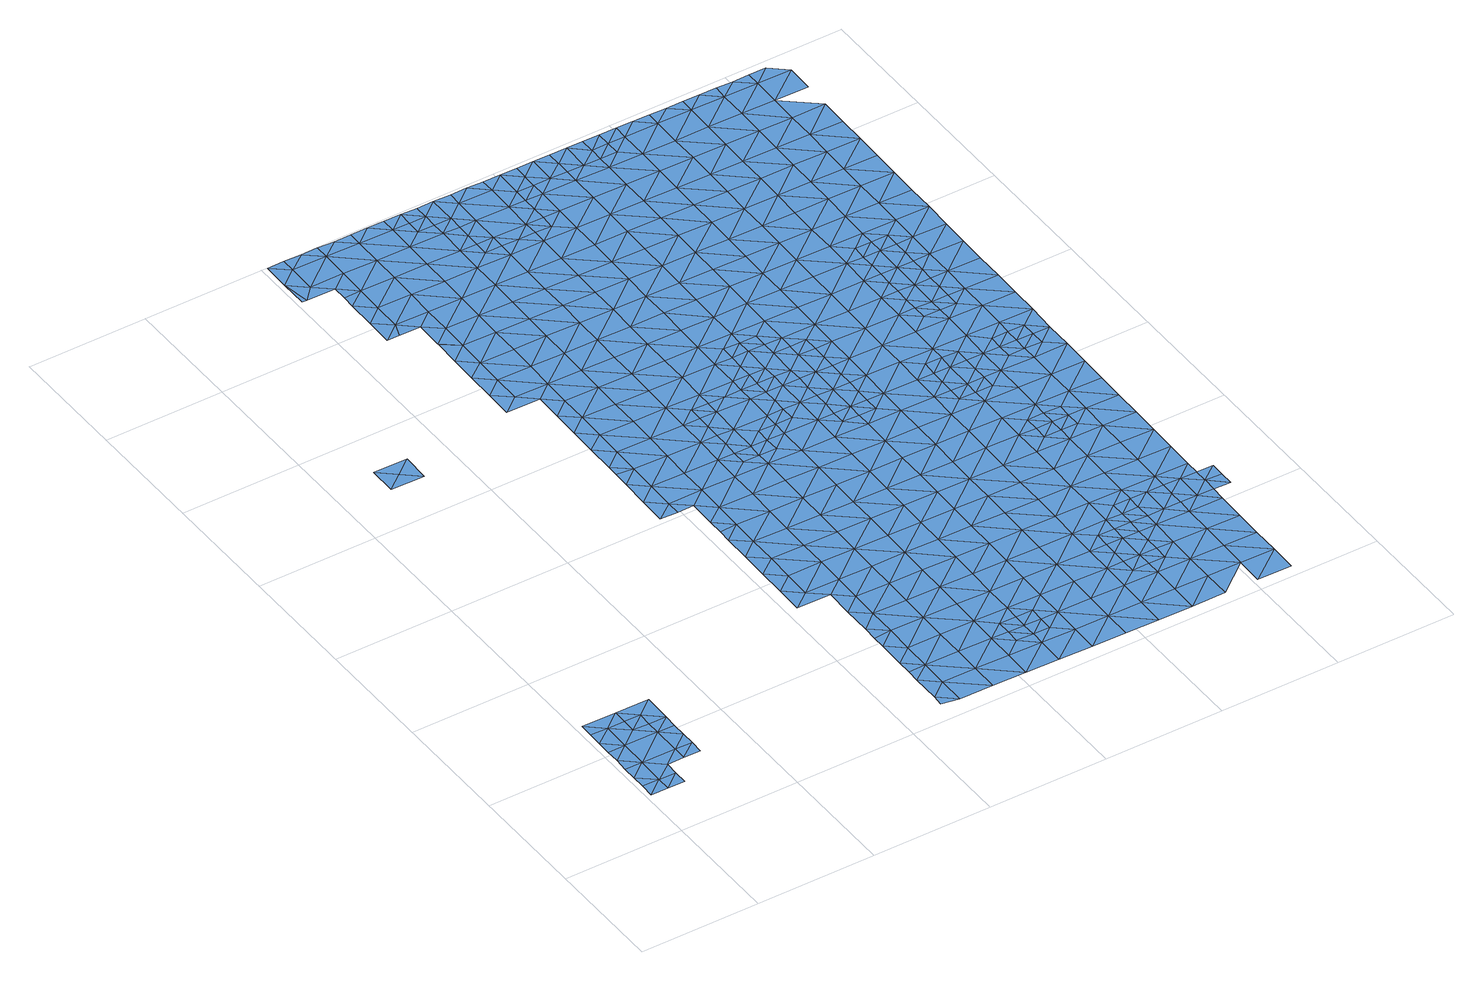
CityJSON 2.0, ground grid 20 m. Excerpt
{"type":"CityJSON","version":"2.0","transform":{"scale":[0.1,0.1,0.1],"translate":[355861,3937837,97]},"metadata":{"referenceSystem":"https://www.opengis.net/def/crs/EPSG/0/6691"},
"CityObjects":{
"waterbody1":{"type":"WaterBody","attributes":{"name":"9","class":"1140","function":"1","WaterBodyRiverFloodingRiskAttribute.description":"5","WaterBodyRiverFloodingRiskAttribute.rankOrg":"2","WaterBodyRiverFloodingRiskAttribute.adminType":"2","WaterBodyRiverFloodingRiskAttribute.scale":"L1"},"geometry":[{"type":"MultiSurface","lod":"1","boundaries":[[[0,1,2]],[[3,0,2]],[[2,1,4]],[[5,6,7]],[[5,8,6]],[[9,4,1]],[[10,11,12]],[[8,9,1]],[[8,1,6]],[[13,7,12]],[[13,12,14]],[[14,12,11]],[[6,1,15]],[[16,17,3]],[[10,12,18]],[[7,6,12]],[[18,12,6]],[[15,18,6]],[[15,19,20]],[[21,22,0]],[[15,23,19]],[[23,15,24]],[[24,15,22]],[[1,22,15]],[[22,1,0]],[[20,18,15]],[[22,25,24]],[[26,25,21]],[[16,3,2]],[[21,25,22]],[[27,16,2]],[[28,27,2]],[[28,2,4]]]}]},
"waterbody2":{"type":"WaterBody","attributes":{"name":"9","class":"1140","function":"1","WaterBodyRiverFloodingRiskAttribute.description":"5","WaterBodyRiverFloodingRiskAttribute.rankOrg":"1","WaterBodyRiverFloodingRiskAttribute.adminType":"2","WaterBodyRiverFloodingRiskAttribute.scale":"L1"},"geometry":[{"type":"MultiSurface","lod":"1","boundaries":[[[19,29,30]],[[30,10,18]],[[30,29,11]],[[11,10,30]],[[20,19,30]],[[30,18,20]]]}]},
"waterbody3":{"type":"WaterBody","attributes":{"name":"9","class":"1140","function":"1","WaterBodyRiverFloodingRiskAttribute.description":"5","WaterBodyRiverFloodingRiskAttribute.rankOrg":"1","WaterBodyRiverFloodingRiskAttribute.adminType":"2","WaterBodyRiverFloodingRiskAttribute.scale":"L1"},"geometry":[{"type":"MultiSurface","lod":"1","boundaries":[[[31,32,33]],[[33,32,34]],[[35,31,33]],[[35,33,34]]]}]},
"waterbody4":{"type":"WaterBody","attributes":{"name":"9","class":"1140","function":"1","WaterBodyRiverFloodingRiskAttribute.description":"5","WaterBodyRiverFloodingRiskAttribute.rankOrg":"2","WaterBodyRiverFloodingRiskAttribute.adminType":"2","WaterBodyRiverFloodingRiskAttribute.scale":"L1"},"geometry":[{"type":"MultiSurface","lod":"1","boundaries":[[[36,37,38]],[[39,40,37]],[[36,39,37]],[[40,41,42]],[[39,41,40]],[[42,41,43]],[[44,39,36]],[[45,46,43]],[[41,45,43]],[[47,48,49]],[[46,50,51]],[[52,53,48]],[[47,52,48]],[[49,54,47]],[[55,51,50]],[[46,45,50]],[[41,39,56]],[[56,39,44]],[[57,58,53]],[[52,57,53]],[[55,59,60]],[[55,50,59]],[[61,62,63]],[[64,41,56]],[[63,62,65]],[[54,66,47]],[[67,50,45]],[[68,52,47]],[[57,69,58]],[[45,41,70]],[[58,69,71]],[[61,72,73]],[[54,60,74]],[[60,59,74]],[[70,41,64]],[[66,68,47]],[[75,63,65]],[[61,63,72]],[[50,67,59]],[[74,66,54]],[[71,76,77]],[[69,76,71]],[[73,78,79]],[[76,80,77]],[[72,78,73]],[[56,44,81]],[[67,45,70]],[[57,52,68]],[[82,64,56]],[[83,74,59]],[[84,79,78]],[[81,85,56]],[[57,86,69]],[[76,87,80]],[[67,88,59]],[[89,90,84]],[[91,92,93]],[[94,63,75]],[[75,80,87]],[[88,83,59]],[[95,70,64]],[[84,78,89]],[[96,97,98]],[[72,63,94]],[[99,66,74]],[[100,98,97]],[[57,68,86]],[[89,101,90]],[[93,92,102]],[[103,104,105]],[[72,106,78]],[[82,56,85]],[[94,75,87]],[[95,67,70]],[[107,103,105]],[[83,99,74]],[[108,90,101]],[[109,96,110]],[[111,68,66]],[[96,98,110]],[[112,93,102]],[[76,113,87]],[[92,114,102]],[[115,93,112]],[[78,106,89]],[[69,86,116]],[[101,117,108]],[[76,69,113]],[[72,94,118]],[[108,117,119]],[[95,64,82]],[[99,111,66]],[[120,109,110]],[[81,121,85]],[[122,109,120]],[[123,115,112]],[[69,116,113]],[[124,82,85]],[[125,104,126]],[[72,118,106]],[[104,103,126]],[[127,100,119]],[[89,128,101]],[[117,127,119]],[[129,130,122]],[[131,132,125]],[[98,133,110]],[[134,121,81]],[[106,128,89]],[[103,107,135]],[[133,98,100]],[[86,68,111]],[[136,67,95]],[[121,124,85]],[[129,122,120]],[[130,129,137]],[[138,102,114]],[[102,139,112]],[[88,67,140]],[[124,141,82]],[[112,142,123]],[[143,95,82]],[[144,120,110]],[[125,126,131]],[[114,132,131]],[[101,145,117]],[[87,113,146]],[[141,143,82]],[[127,133,100]],[[94,87,147]],[[148,135,137]],[[128,145,101]],[[140,67,136]],[[133,144,110]],[[116,86,149]],[[150,103,135]],[[103,151,126]],[[148,137,129]],[[149,86,111]],[[138,114,131]],[[152,113,116]],[[87,146,147]],[[83,88,153]],[[83,154,99]],[[118,94,155]],[[139,102,138]],[[148,150,135]],[[145,156,117]],[[117,157,127]],[[120,158,129]],[[142,112,139]],[[88,140,153]],[[99,154,111]],[[159,124,121]],[[160,116,149]],[[161,95,143]],[[95,162,136]],[[94,147,155]],[[163,158,120]],[[106,164,128]],[[127,157,133]],[[163,120,144]],[[106,118,164]],[[161,162,95]],[[162,140,136]],[[103,150,151]],[[152,116,160]],[[146,113,152]],[[131,126,165]],[[83,153,154]],[[166,149,111]],[[167,142,139]],[[168,147,146]],[[118,155,164]],[[117,156,157]],[[165,126,151]],[[161,143,169]],[[170,139,138]],[[171,150,148]],[[159,121,172]],[[157,173,133]],[[133,174,144]],[[175,166,111]],[[166,160,149]],[[148,129,176]],[[177,153,140]],[[138,131,170]],[[175,111,154]],[[121,134,178]],[[179,146,152]],[[139,180,167]],[[155,147,181]],[[145,182,156]],[[170,131,165]],[[128,164,183]],[[169,184,161]],[[129,158,176]],[[145,128,182]],[[134,185,178]],[[144,186,163]],[[187,188,155]],[[189,140,162]],[[172,121,178]],[[168,146,179]],[[170,190,139]],[[155,181,187]],[[191,152,160]],[[174,186,144]],[[164,155,188]],[[186,158,163]],[[128,183,182]],[[181,147,168]],[[171,148,176]],[[151,150,171]],[[156,192,157]],[[133,173,174]],[[139,190,180]],[[177,140,189]],[[151,193,165]],[[154,153,177]],[[194,191,160]],[[195,162,161]],[[196,197,164]],[[171,193,151]],[[198,184,199]],[[196,164,188]],[[194,160,166]],[[200,161,184]],[[201,179,152]],[[199,172,198]],[[154,202,175]],[[183,164,197]],[[172,178,198]],[[157,203,173]],[[204,181,168]],[[158,205,176]],[[156,182,192]],[[165,206,170]],[[186,205,158]],[[191,201,152]],[[201,168,179]],[[207,208,183]],[[185,209,178]],[[210,180,190]],[[162,211,189]],[[183,197,207]],[[200,184,198]],[[154,177,212]],[[175,213,166]],[[182,183,208]],[[214,204,168]],[[157,192,203]],[[173,215,174]],[[178,209,198]],[[161,200,195]],[[176,216,171]],[[165,193,206]],[[154,212,202]],[[217,210,190]],[[166,213,194]],[[189,218,177]],[[219,216,176]],[[220,192,182]],[[190,170,221]],[[173,203,222]],[[185,223,209]],[[174,224,186]],[[225,200,198]],[[176,205,219]],[[162,195,211]],[[171,226,193]],[[227,217,190]],[[177,218,212]],[[170,206,221]],[[221,227,190]],[[175,202,213]],[[228,191,194]],[[229,168,201]],[[182,208,230]],[[214,168,229]],[[226,206,193]],[[173,222,215]],[[186,224,205]],[[231,198,209]],[[228,201,191]],[[189,211,218]],[[230,208,232]],[[233,194,213]],[[220,182,230]],[[203,192,220]],[[212,234,202]],[[226,171,216]],[[235,221,206]],[[236,237,238]],[[174,215,224]],[[225,198,231]],[[239,214,229]],[[225,240,200]],[[238,214,239]],[[241,229,201]],[[242,212,218]],[[243,217,227]],[[232,244,230]],[[194,233,228]],[[195,200,240]],[[202,245,213]],[[219,205,246]],[[236,238,239]],[[222,247,215]],[[209,223,248]],[[219,249,216]],[[211,195,240]],[[203,220,250]],[[222,203,247]],[[227,221,251]],[[205,224,246]],[[245,233,213]],[[206,226,235]],[[212,242,234]],[[248,252,209]],[[209,253,231]],[[241,201,228]],[[251,254,227]],[[227,255,243]],[[256,220,230]],[[254,255,227]],[[203,250,247]],[[229,257,239]],[[258,236,239]],[[252,253,209]],[[249,219,246]],[[259,230,244]],[[245,202,234]],[[251,221,260]],[[249,261,216]],[[216,262,226]],[[263,257,229]],[[218,264,242]],[[221,235,260]],[[265,235,226]],[[259,256,230]],[[211,240,266]],[[263,229,241]],[[218,211,264]],[[245,267,233]],[[257,258,239]],[[261,262,216]],[[268,250,220]],[[215,247,269]],[[224,215,270]],[[262,265,226]],[[211,266,264]],[[259,244,271]],[[272,251,260]],[[225,231,273]],[[265,274,235]],[[264,275,242]],[[242,276,234]],[[246,224,270]],[[277,249,246]],[[274,278,235]],[[235,278,260]],[[228,233,279]],[[215,269,270]],[[240,225,273]],[[248,280,252]],[[231,253,273]],[[281,266,240]],[[233,267,279]],[[278,282,260]],[[268,220,256]],[[247,250,268]],[[241,283,263]],[[257,284,258]],[[282,285,260]],[[284,286,287]],[[241,228,283]],[[277,246,270]],[[272,260,285]],[[287,258,284]],[[259,271,288]],[[289,256,259]],[[276,290,234]],[[277,291,249]],[[283,228,279]],[[292,265,262]],[[288,271,293]],[[288,289,259]],[[242,275,276]],[[245,290,267]],[[240,273,294]],[[269,247,295]],[[257,263,296]],[[284,297,286]],[[245,234,290]],[[261,249,291]],[[295,247,268]],[[253,298,273]],[[299,270,269]],[[281,240,294]],[[264,266,281]],[[300,286,297]],[[300,301,293]],[[302,303,257]],[[291,304,261]],[[261,305,262]],[[252,280,306]],[[307,308,256]],[[256,308,268]],[[253,252,309]],[[262,310,292]],[[257,296,302]],[[307,256,289]],[[298,311,273]],[[284,257,303]],[[296,263,312]],[[301,300,297]],[[263,283,312]],[[311,313,273]],[[314,269,295]],[[309,252,306]],[[315,277,270]],[[253,309,298]],[[303,316,284]],[[275,264,317]],[[294,273,313]],[[316,318,284]],[[317,264,281]],[[299,269,314]],[[308,319,268]],[[297,284,318]],[[315,291,277]],[[267,290,320]],[[279,267,321]],[[262,305,310]],[[322,295,268]],[[323,296,312]],[[324,325,294]],[[294,325,281]],[[326,301,297]],[[324,294,313]],[[261,304,305]],[[276,275,327]],[[283,279,321]],[[328,326,297]],[[276,329,290]],[[330,298,309]],[[267,320,321]],[[297,318,328]],[[275,317,327]],[[315,270,299]],[[295,322,314]],[[291,331,304]],[[325,332,281]],[[315,331,291]],[[333,310,305]],[[306,280,334]],[[319,308,335]],[[323,312,336]],[[337,299,314]],[[276,327,329]],[[283,321,338]],[[268,319,322]],[[312,283,339]],[[334,280,340]],[[330,309,341]],[[339,283,338]],[[342,327,317]],[[343,332,325]],[[309,306,344]],[[305,345,333]],[[335,346,319]],[[317,281,347]],[[290,329,348]],[[336,312,339]],[[320,290,349]],[[337,314,322]],[[344,306,334]],[[299,350,315]],[[349,290,348]],[[304,331,351]],[[305,304,352]],[[281,332,347]],[[341,309,344]],[[327,342,329]],[[353,338,321]],[[354,350,299]],[[321,320,355]],[[305,352,345]],[[356,357,358]],[[354,299,337]],[[357,346,359]],[[315,350,331]],[[360,336,339]],[[361,336,360]],[[343,362,332]],[[304,351,352]],[[319,363,322]],[[359,358,357]],[[355,320,349]],[[364,361,360]],[[317,347,342]],[[365,366,367]],[[340,368,334]],[[369,363,319]],[[365,341,344]],[[367,341,365]],[[342,370,329]],[[319,346,369]],[[368,344,334]],[[332,371,347]],[[372,364,373]],[[374,332,362]],[[322,375,337]],[[348,329,370]],[[331,376,351]],[[364,360,373]],[[353,321,355]],[[377,372,373]],[[339,338,353]],[[346,357,369]],[[378,349,348]],[[379,345,380]],[[356,381,357]],[[382,383,362]],[[332,374,371]],[[363,375,322]],[[383,366,365]],[[382,366,383]],[[375,354,337]],[[345,352,380]],[[384,379,380]],[[385,386,387]],[[388,331,350]],[[385,377,386]],[[389,342,347]],[[380,390,384]],[[371,389,347]],[[351,391,352]],[[377,373,386]],[[360,339,392]],[[393,348,370]],[[368,394,344]],[[344,395,365]],[[396,355,349]],[[397,384,390]],[[392,339,353]],[[398,373,360]],[[362,383,399]],[[386,400,387]],[[376,331,388]],[[357,401,369]],[[402,350,354]],[[394,395,344]],[[395,383,365]],[[403,400,381]],[[401,357,381]],[[404,397,405]],[[406,380,352]],[[403,387,400]],[[375,407,354]],[[405,397,390]],[[408,370,342]],[[348,393,378]],[[409,399,383]],[[410,353,355]],[[411,360,392]],[[389,412,342]],[[413,386,373]],[[414,392,353]],[[415,388,350]],[[351,376,391]],[[371,416,389]],[[401,381,400]],[[412,408,342]],[[398,360,411]],[[417,405,390]],[[349,378,396]],[[395,418,383]],[[363,369,419]],[[402,354,407]],[[410,414,353]],[[402,415,350]],[[420,400,386]],[[419,369,401]],[[406,352,391]],[[390,380,406]],[[421,375,363]],[[416,422,389]],[[393,423,378]],[[368,424,394]],[[425,426,392]],[[392,426,411]],[[409,383,418]],[[368,427,424]],[[413,373,398]],[[392,414,425]],[[355,396,410]],[[393,370,428]],[[376,388,415]],[[429,363,419]],[[430,396,378]],[[431,395,394]],[[432,398,411]],[[433,412,389]],[[434,430,378]],[[435,390,406]],[[427,436,424]],[[393,428,423]],[[434,378,423]],[[437,432,411]],[[417,390,435]],[[415,438,376]],[[437,411,426]],[[370,408,428]],[[420,386,413]],[[401,400,420]],[[439,409,418]],[[421,363,429]],[[407,375,421]],[[440,402,407]],[[441,419,401]],[[391,376,438]],[[442,414,410]],[[443,408,412]],[[389,422,433]],[[444,410,396]],[[438,445,391]],[[446,417,435]],[[447,413,398]],[[394,424,431]],[[418,448,439]],[[449,423,428]],[[444,396,430]],[[450,442,410]],[[419,441,429]],[[440,407,421]],[[447,398,432]],[[433,422,451]],[[452,415,402]],[[418,395,453]],[[401,420,454]],[[406,455,435]],[[406,391,455]],[[456,448,418]],[[395,431,453]],[[441,401,454]],[[412,433,443]],[[457,450,410]],[[408,458,428]],[[459,449,428]],[[460,420,413]],[[446,435,461]],[[451,462,433]],[[391,445,455]],[[429,463,421]],[[402,440,464]],[[456,418,453]],[[430,465,444]],[[466,461,435]],[[455,466,435]],[[467,408,443]],[[432,468,447]],[[458,459,428]],[[452,402,464]],[[438,415,452]],[[469,454,420]],[[410,444,457]],[[470,429,441]],[[413,447,471]],[[438,472,445]],[[421,473,440]],[[462,474,433]],[[465,475,444]],[[476,477,450]],[[478,443,433]],[[468,479,447]],[[408,467,458]],[[480,448,456]],[[463,429,470]],[[473,464,440]],[[413,471,460]],[[476,481,477]],[[472,438,452]],[[450,457,476]],[[482,483,459]],[[445,484,455]],[[475,485,444]],[[486,461,466]],[[487,474,462]],[[482,475,483]],[[473,421,463]],[[443,488,467]],[[420,460,469]],[[489,479,490]],[[444,491,457]],[[490,481,489]],[[441,454,492]],[[493,445,472]],[[494,460,471]],[[459,458,482]],[[455,484,466]],[[473,495,464]],[[481,476,489]],[[485,491,444]],[[491,476,457]],[[433,474,478]],[[496,497,447]],[[482,485,475]],[[466,498,486]],[[447,479,496]],[[454,469,492]],[[471,447,497]],[[499,489,476]],[[445,493,484]],[[470,441,500]],[[501,469,460]],[[458,467,488]],[[452,464,502]],[[479,489,496]],[[443,478,488]],[[458,503,482]],[[504,460,494]],[[500,441,492]],[[463,470,500]],[[488,503,458]],[[472,452,502]],[[494,471,497]],[[491,505,476]],[[501,460,504]],[[464,495,502]],[[506,496,489]],[[472,507,493]],[[508,466,484]],[[498,466,508]],[[509,489,499]],[[510,511,469]],[[469,511,492]],[[482,512,485]],[[469,501,510]],[[513,495,473]],[[499,476,505]],[[503,512,482]],[[506,489,509]],[[514,515,498]],[[516,494,497]],[[507,472,502]],[[463,500,517]],[[473,463,513]],[[518,519,515]],[[520,521,492]],[[492,521,500]],[[514,498,508]],[[520,492,511]],[[512,522,485]],[[485,523,491]],[[524,525,493]],[[526,499,505]],[[525,508,484]],[[463,517,513]],[[527,496,506]],[[496,528,497]],[[529,516,497]],[[524,493,507]],[[513,530,495]],[[518,515,514]],[[484,493,525]],[[527,528,496]],[[531,532,500]],[[500,532,517]],[[500,521,531]],[[533,527,506]],[[528,529,497]],[[491,534,505]],[[505,535,526]],[[502,495,536]],[[537,518,514]],[[485,522,523]],[[534,535,505]],[[532,538,517]],[[495,530,536]],[[507,539,524]],[[540,508,525]],[[517,541,513]],[[507,502,539]],[[542,537,514]],[[533,543,527]],[[514,508,542]],[[491,523,534]],[[528,544,529]],[[539,502,536]],[[544,545,546]],[[547,530,513]],[[546,529,544]],[[508,540,542]],[[524,548,525]],[[543,549,527]],[[534,550,535]],[[532,551,538]],[[527,549,528]],[[547,536,530]],[[544,552,545]],[[553,548,524]],[[548,540,525]],[[554,550,543]],[[552,555,556]],[[517,538,541]],[[554,535,550]],[[556,545,552]],[[524,539,553]],[[557,537,542]],[[551,558,538]],[[550,549,543]],[[547,513,541]],[[528,559,544]],[[549,559,528]],[[560,542,540]],[[561,555,552]],[[562,555,561]],[[547,563,536]],[[564,557,542]],[[565,562,561]],[[566,541,538]],[[544,567,552]],[[568,558,569]],[[559,567,544]],[[539,570,553]],[[566,538,558]],[[568,565,561]],[[569,565,568]],[[539,536,570]],[[540,548,571]],[[570,536,563]],[[572,561,552]],[[560,540,571]],[[573,547,541]],[[567,574,552]],[[566,558,568]],[[564,542,560]],[[553,575,548]],[[573,563,547]],[[576,568,561]],[[577,541,566]],[[553,570,578]],[[579,564,560]],[[572,576,561]],[[573,541,577]],[[552,574,572]],[[575,553,578]],[[571,548,575]],[[580,566,568]],[[581,570,563]],[[573,582,563]],[[576,580,568]],[[580,577,566]],[[582,581,563]],[[579,560,583]],[[571,575,584]],[[560,571,585]],[[578,570,581]],[[586,575,578]],[[571,584,585]],[[577,587,573]],[[583,560,585]],[[588,587,577]],[[588,577,580]],[[573,587,582]],[[589,578,581]],[[590,583,585]],[[586,578,589]],[[584,575,586]],[[591,581,582]],[[590,585,592]],[[593,584,586]],[[582,587,594]],[[585,584,595]],[[589,581,591]],[[582,594,591]],[[596,586,589]],[[584,593,595]],[[592,585,595]],[[597,596,589]],[[596,593,586]],[[597,589,591]],[[598,592,595]],[[593,599,595]],[[600,598,595]],[[601,599,593]],[[599,600,595]]]}]},
"waterbody5":{"type":"WaterBody","attributes":{"name":"9","class":"1140","function":"1","WaterBodyRiverFloodingRiskAttribute.description":"5","WaterBodyRiverFloodingRiskAttribute.rankOrg":"1","WaterBodyRiverFloodingRiskAttribute.adminType":"2","WaterBodyRiverFloodingRiskAttribute.scale":"L1"},"geometry":[{"type":"MultiSurface","lod":"1","boundaries":[[[159,199,602]],[[199,159,172]],[[184,602,199]],[[159,141,124]],[[143,141,602]],[[169,143,602]],[[184,169,602]],[[141,159,602]]]}]},
"waterbody6":{"type":"WaterBody","attributes":{"name":"9","class":"1140","function":"1","WaterBodyRiverFloodingRiskAttribute.description":"5","WaterBodyRiverFloodingRiskAttribute.rankOrg":"1","WaterBodyRiverFloodingRiskAttribute.adminType":"2","WaterBodyRiverFloodingRiskAttribute.scale":"L1"},"geometry":[{"type":"MultiSurface","lod":"1","boundaries":[[[188,187,603]],[[238,204,214]],[[204,238,603]],[[238,237,603]],[[287,236,258]],[[236,287,604]],[[197,605,606]],[[604,607,605]],[[604,605,237]],[[271,244,607]],[[244,606,607]],[[244,232,606]],[[232,208,606]],[[197,196,605]],[[196,188,605]],[[605,188,603]],[[300,271,607]],[[207,197,606]],[[287,286,604]],[[187,181,204]],[[208,207,606]],[[607,606,605]],[[187,204,603]],[[237,605,603]],[[604,237,236]],[[286,607,604]],[[286,300,607]],[[293,271,300]]]}]},
"waterbody7":{"type":"WaterBody","attributes":{"name":"9","class":"1140","function":"1","WaterBodyRiverFloodingRiskAttribute.description":"5","WaterBodyRiverFloodingRiskAttribute.rankOrg":"1","WaterBodyRiverFloodingRiskAttribute.adminType":"2","WaterBodyRiverFloodingRiskAttribute.scale":"L1"},"geometry":[{"type":"MultiSurface","lod":"1","boundaries":[[[323,336,608]],[[609,326,610]],[[610,387,609]],[[359,335,611]],[[307,289,611]],[[611,358,359]],[[609,358,326]],[[387,403,609]],[[296,323,608]],[[302,296,608]],[[303,302,608]],[[316,303,612]],[[318,316,612]],[[318,612,610]],[[328,318,610]],[[335,307,611]],[[307,335,308]],[[385,387,610]],[[608,336,361]],[[612,608,364]],[[403,381,609]],[[609,381,356]],[[612,364,372]],[[372,377,612]],[[610,377,385]],[[356,358,609]],[[335,359,346]],[[361,364,608]],[[613,289,288]],[[611,289,613]],[[358,611,613]],[[293,301,613]],[[358,613,326]],[[301,326,613]],[[613,288,293]],[[610,326,328]],[[610,612,377]],[[608,612,303]]]}]},
"waterbody8":{"type":"WaterBody","attributes":{"name":"9","class":"1140","function":"1","WaterBodyRiverFloodingRiskAttribute.description":"5","WaterBodyRiverFloodingRiskAttribute.rankOrg":"1","WaterBodyRiverFloodingRiskAttribute.adminType":"2","WaterBodyRiverFloodingRiskAttribute.scale":"L1"},"geometry":[{"type":"MultiSurface","lod":"1","boundaries":[[[343,325,614]],[[382,343,614]],[[367,366,615]],[[382,362,343]],[[382,614,366]],[[311,298,615]],[[615,341,367]],[[313,311,615]],[[298,330,615]],[[324,614,325]],[[366,614,615]],[[614,313,615]],[[324,313,614]],[[330,341,615]]]}]},
"waterbody9":{"type":"WaterBody","attributes":{"name":"9","class":"1140","function":"1","WaterBodyRiverFloodingRiskAttribute.description":"5","WaterBodyRiverFloodingRiskAttribute.rankOrg":"3","WaterBodyRiverFloodingRiskAttribute.adminType":"2","WaterBodyRiverFloodingRiskAttribute.scale":"L1"},"geometry":[{"type":"MultiSurface","lod":"1","boundaries":[[[616,617,618]],[[617,619,618]],[[620,621,622]],[[621,623,622]],[[624,625,626]],[[625,255,626]],[[255,254,626]],[[251,626,254]],[[272,626,251]],[[272,285,626]],[[282,278,627]],[[628,627,278]],[[628,629,627]],[[310,629,628]],[[310,333,629]],[[405,417,630]],[[619,630,417]],[[618,417,446]],[[446,461,618]],[[618,461,616]],[[461,631,616]],[[486,631,461]],[[486,515,631]],[[498,515,486]],[[417,618,619]],[[519,632,631]],[[515,519,631]],[[274,265,628]],[[292,628,265]],[[632,616,631]],[[630,404,405]],[[620,404,630]],[[633,620,630]],[[285,627,634]],[[285,634,624]],[[635,624,634]],[[345,379,629]],[[333,345,629]],[[292,310,628]],[[274,628,278]],[[627,285,282]],[[626,285,624]],[[634,623,635]],[[634,622,623]],[[622,404,620]],[[633,630,619]],[[379,384,629]],[[636,629,384]],[[384,397,636]],[[397,404,636]],[[622,636,404]],[[634,636,622]],[[634,627,636]],[[627,629,636]]]}]},
"waterbody10":{"type":"WaterBody","attributes":{"name":"9","class":"1140","function":"1","WaterBodyRiverFloodingRiskAttribute.description":"5","WaterBodyRiverFloodingRiskAttribute.rankOrg":"1","WaterBodyRiverFloodingRiskAttribute.adminType":"2","WaterBodyRiverFloodingRiskAttribute.scale":"L1"},"geometry":[{"type":"MultiSurface","lod":"1","boundaries":[[[422,637,409]],[[416,637,422]],[[399,637,374]],[[422,409,638]],[[451,422,638]],[[362,399,374]],[[639,640,641]],[[641,642,639]],[[374,416,371]],[[416,374,637]],[[480,641,448]],[[480,642,641]],[[439,448,638]],[[448,462,638]],[[638,409,439]],[[399,409,637]],[[641,640,487]],[[487,462,641]],[[641,462,448]],[[638,462,451]]]}]},
"waterbody11":{"type":"WaterBody","attributes":{"name":"9","class":"1140","function":"1","WaterBodyRiverFloodingRiskAttribute.description":"5","WaterBodyRiverFloodingRiskAttribute.rankOrg":"1","WaterBodyRiverFloodingRiskAttribute.adminType":"2","WaterBodyRiverFloodingRiskAttribute.scale":"L1"},"geometry":[{"type":"MultiSurface","lod":"1","boundaries":[[[425,643,426]],[[481,644,643]],[[442,477,643]],[[468,432,437]],[[479,468,644]],[[644,490,479]],[[490,644,481]],[[437,426,644]],[[468,437,644]],[[425,414,643]],[[414,442,643]],[[442,450,477]],[[643,477,481]],[[644,426,643]]]}]},
"waterbody12":{"type":"WaterBody","attributes":{"name":"9","class":"1140","function":"1","WaterBodyRiverFloodingRiskAttribute.description":"5","WaterBodyRiverFloodingRiskAttribute.rankOrg":"1","WaterBodyRiverFloodingRiskAttribute.adminType":"2","WaterBodyRiverFloodingRiskAttribute.scale":"L1"},"geometry":[{"type":"MultiSurface","lod":"1","boundaries":[[[434,645,430]],[[475,465,483]],[[465,430,645]],[[434,423,645]],[[459,483,449]],[[483,465,645]],[[449,483,645]],[[423,449,645]]]}]},
"waterbody13":{"type":"WaterBody","attributes":{"name":"9","class":"1140","function":"1","WaterBodyRiverFloodingRiskAttribute.description":"5","WaterBodyRiverFloodingRiskAttribute.rankOrg":"1","WaterBodyRiverFloodingRiskAttribute.adminType":"2","WaterBodyRiverFloodingRiskAttribute.scale":"L1"},"geometry":[{"type":"MultiSurface","lod":"1","boundaries":[[[543,533,646]],[[554,543,646]],[[535,554,526]],[[526,554,646]],[[509,526,646]],[[526,509,499]],[[533,509,646]],[[533,506,509]]]}]},
"waterbody14":{"type":"WaterBody","attributes":{"name":"9","class":"1140","function":"1","WaterBodyRiverFloodingRiskAttribute.description":"5","WaterBodyRiverFloodingRiskAttribute.rankOrg":"1","WaterBodyRiverFloodingRiskAttribute.adminType":"2","WaterBodyRiverFloodingRiskAttribute.scale":"L1"},"geometry":[{"type":"MultiSurface","lod":"1","boundaries":[[[562,565,647]],[[648,647,565]],[[521,647,648]],[[520,647,521]],[[520,511,647]],[[551,531,648]],[[649,501,504]],[[494,516,504]],[[510,501,650]],[[510,650,511]],[[531,521,648]],[[531,551,532]],[[558,551,648]],[[569,558,648]],[[569,648,565]],[[647,511,650]],[[501,649,650]],[[504,516,649]],[[516,529,649]],[[529,546,649]],[[546,545,649]],[[556,555,650]],[[545,650,649]],[[556,650,545]],[[562,647,555]],[[555,647,650]]]}]}
},
"vertices":[
[67,137,8],[39,161,8],[38,115,8],[66,114,8],[10,138,8],[11,207,8],[39,207,8],[11,231,8],[11,184,8],[10,161,8],[69,253,8],[69,276,8],[40,253,8],[12,254,8],[12,277,8],[96,206,8],[38,91,8],[66,91,8],[68,230,8],[125,229,8],[96,229,8],[95,137,8],[95,160,8],[124,206,8],[124,183,8],[124,159,8],[123,136,8],[9,92,8],[10,115,8],
[126,275,8],[97,252,8],
[79,877,11],[135,876,11],[107,899,11],[136,922,11],[79,923,11],
[490,15,23],[462,38,23],[461,20,23],[490,61,23],[462,85,23],[491,107,23],[463,106,23],[463,131,23],[546,14,23],[492,153,23],[464,177,23],[438,339,23],[410,363,23],[409,317,23],[493,200,23],[464,197,23],[439,385,23],[411,409,23],[466,316,23],[465,223,23],[547,60,23],[440,432,23],[412,455,23],[493,246,23],[465,269,23],[358,641,23],[357,595,23],[386,617,23],[548,106,23],[386,594,23],[495,338,23],[549,199,23],[496,385,23],[440,478,23],[548,153,23],[412,501,23],[387,664,23],[359,687,24],[494,292,23],[414,594,23],[441,524,23],[413,522,23],[387,710,24],[359,714,24],[413,548,23],[603,13,23],[604,105,23],[551,291,23],[360,733,24],[604,59,23],[496,431,23],[442,570,23],[550,245,23],[388,756,24],[360,780,24],[199,1291,24],[207,1291,24],[199,1337,24],[443,617,23],[605,152,23],[307,965,24],[306,919,24],[335,942,24],[551,337,23],[363,918,24],[389,802,24],[227,1313,24],[282,1174,24],[254,1197,24],[253,1151,24],[444,709,24],[274,1151,24],[361,826,24],[307,1012,24],[335,988,24],[552,384,23],[228,1360,24],[498,523,23],[255,1290,24],[200,1383,24],[497,477,23],[390,849,24],[443,663,23],[362,872,24],[336,1034,24],[660,58,22],[308,1058,24],[228,1383,24],[632,82,22],[254,1244,24],[282,1220,24],[390,895,24],[445,755,24],[337,1081,24],[309,1102,24],[283,1266,24],[255,1265,24],[391,941,24],[659,12,22],[310,1150,24],[606,198,23],[309,1104,24],[284,1313,24],[285,1359,24],[607,244,23],[633,105,22],[257,1382,24],[633,128,22],[392,987,24],[446,801,24],[499,569,23],[499,616,23],[338,1127,24],[553,430,23],[338,1173,24],[339,1219,24],[554,522,23],[607,290,23],[608,337,23],[500,662,23],[446,848,24],[447,894,24],[393,1080,24],[661,81,22],[554,476,23],[662,151,22],[662,197,22],[393,1033,24],[501,708,24],[340,1265,24],[610,429,23],[285,1382,24],[556,615,23],[661,128,22],[341,1312,24],[395,1172,24],[689,81,22],[448,940,24],[449,986,24],[609,383,23],[394,1126,24],[664,289,23],[717,57,22],[555,569,23],[313,1381,24],[528,638,23],[502,801,24],[501,754,24],[690,127,22],[716,11,22],[449,1033,24],[528,661,23],[529,685,24],[663,243,23],[341,1358,24],[611,521,23],[503,847,24],[396,1218,24],[610,475,23],[719,196,22],[529,708,24],[529,731,24],[718,104,22],[689,104,22],[718,150,22],[612,568,23],[665,382,23],[504,893,24],[556,638,23],[450,1079,24],[396,1265,24],[530,754,24],[530,777,24],[773,56,22],[342,1381,24],[720,242,23],[665,336,23],[666,428,23],[585,637,23],[505,985,24],[452,1171,24],[370,1381,24],[721,288,23],[451,1125,24],[560,846,24],[397,1311,24],[504,939,24],[773,10,22],[506,1032,24],[775,149,22],[452,1217,24],[398,1357,24],[668,520,23],[613,614,23],[559,800,24],[774,103,22],[559,776,24],[667,474,23],[722,381,23],[453,1264,24],[614,683,24],[585,684,24],[585,661,23],[613,660,23],[776,195,22],[668,567,23],[721,335,23],[398,1380,24],[587,776,24],[723,427,23],[507,1078,24],[561,938,24],[829,9,22],[507,1124,24],[560,892,24],[426,1333,24],[830,56,22],[831,102,22],[426,1356,24],[427,1380,24],[616,845,24],[670,659,23],[642,683,24],[616,799,24],[454,1310,24],[508,1170,24],[509,1216,24],[669,613,23],[777,288,23],[481,1240,24],[776,241,23],[724,473,23],[617,891,24],[562,984,24],[563,1031,24],[615,776,24],[454,1333,24],[832,148,22],[481,1263,24],[778,334,23],[779,380,23],[563,1077,24],[482,1286,24],[724,520,23],[886,8,22],[833,240,23],[482,1309,24],[725,566,23],[671,705,24],[483,1332,24],[643,729,24],[642,706,24],[644,798,24],[644,821,24],[779,426,23],[564,1123,24],[509,1240,24],[643,775,24],[832,194,22],[618,937,24],[698,636,23],[671,752,24],[860,124,22],[619,1030,24],[643,752,24],[672,775,24],[698,659,23],[699,682,24],[565,1169,24],[566,1216,24],[887,55,22],[645,844,24],[645,868,24],[888,101,22],[538,1239,24],[860,148,22],[726,612,23],[860,171,22],[619,984,24],[620,1076,24],[699,705,24],[834,287,23],[699,728,24],[674,890,24],[780,472,23],[781,519,23],[674,936,24],[726,635,23],[861,194,22],[861,217,23],[700,774,24],[835,333,23],[700,751,24],[835,379,23],[888,124,22],[621,1122,24],[890,240,23],[566,1239,24],[943,54,22],[673,867,24],[755,635,23],[675,983,24],[782,565,23],[782,611,23],[943,8,22],[916,124,22],[891,332,23],[889,216,23],[944,100,22],[594,1238,24],[702,867,24],[891,286,23],[836,425,23],[837,472,23],[677,1075,24],[622,1168,24],[622,1215,24],[838,564,23],[676,1029,24],[838,518,23],[729,820,24],[730,843,24],[701,820,24],[701,844,24],[783,657,23],[755,658,23],[918,216,23],[731,936,24],[755,681,24],[945,146,22],[917,170,22],[917,147,22],[1000,53,22],[730,889,24],[892,378,23],[918,262,23],[756,704,24],[784,704,24],[918,239,23],[732,982,24],[678,1168,24],[756,727,24],[893,471,23],[595,1261,24],[623,1261,24],[757,820,24],[917,193,22],[946,192,22],[595,1284,24],[756,750,24],[785,750,24],[757,773,24],[677,1121,24],[947,285,23],[624,1307,24],[679,1214,24],[839,610,23],[893,424,23],[1001,99,22],[1002,145,22],[894,517,23],[595,1308,24],[841,703,24],[946,215,23],[785,796,24],[786,842,24],[733,1074,24],[757,796,24],[596,1331,24],[624,1330,24],[680,1260,24],[733,1028,24],[949,377,23],[974,215,23],[895,563,23],[840,656,23],[948,331,23],[841,749,24],[867,587,23],[734,1120,24],[947,262,23],[652,1330,24],[1002,191,22],[787,888,24],[842,795,24],[788,981,24],[975,261,23],[921,447,23],[1057,52,22],[867,610,23],[868,633,23],[999,7,22],[949,423,23],[788,935,24],[922,493,23],[1057,98,22],[869,679,24],[1004,284,23],[922,470,23],[680,1306,24],[1056,6,22],[868,656,23],[735,1167,24],[1003,215,23],[789,1027,24],[844,887,24],[895,586,23],[1005,330,23],[951,516,23],[736,1213,24],[681,1329,24],[897,702,24],[1031,214,23],[950,447,23],[924,586,23],[1003,261,23],[791,1119,24],[1058,144,22],[843,841,24],[736,1259,24],[1059,191,22],[952,562,23],[1006,423,23],[978,446,23],[899,794,24],[709,1329,24],[1032,260,23],[845,980,24],[790,1073,24],[950,493,23],[737,1305,24],[1005,376,23],[897,679,24],[899,840,24],[844,934,24],[898,748,24],[791,1166,24],[846,1026,24],[1060,283,23],[979,492,23],[952,608,23],[924,609,23],[1061,329,23],[925,678,23],[1059,214,23],[924,632,23],[1007,469,23],[978,469,23],[793,1258,24],[1008,515,23],[737,1328,24],[1060,260,23],[1062,375,23],[953,655,23],[925,655,23],[1008,561,23],[900,887,24],[792,1212,24],[927,771,24],[847,1072,24],[954,701,24],[955,747,24],[766,1328,24],[981,631,23],[901,933,24],[927,817,24],[847,1119,24],[1063,422,23],[927,794,24],[1009,607,23],[982,677,23],[848,1165,24],[794,1304,24],[981,654,23],[928,840,24],[928,863,24],[1063,468,23],[902,1025,24],[794,1351,24],[766,1351,24],[955,770,24],[902,979,24],[795,1374,24],[766,1374,24],[929,886,24],[929,909,24],[1064,514,23],[1065,560,23],[849,1211,24],[850,1257,24],[1009,631,23],[1010,700,24],[1011,746,24],[983,770,24],[903,1071,24],[929,932,24],[930,955,24],[1010,677,23],[1066,607,23],[1038,630,23],[904,1118,24],[823,1373,24],[958,978,24],[905,1164,24],[850,1303,24],[959,1024,24],[851,1350,24],[1038,676,23],[1012,792,24],[984,816,24],[984,793,24],[960,1071,24],[906,1256,24],[1067,699,24],[1066,653,23],[958,955,24],[1013,839,24],[905,1210,24],[1038,653,23],[985,862,24],[984,839,24],[851,1373,24],[986,955,24],[1068,745,24],[908,1349,24],[1013,885,24],[985,885,24],[961,1117,24],[880,1372,24],[986,908,24],[1015,977,24],[1069,791,24],[1014,931,24],[986,931,24],[961,1163,24],[907,1303,24],[1070,884,24],[1016,1070,24],[1069,838,24],[963,1255,24],[1071,930,24],[1016,1023,24],[962,1209,24],[908,1372,24],[1072,976,24],[1018,1162,24],[1017,1116,24],[936,1371,24],[964,1302,24],[964,1348,24],[1019,1254,24],[1073,1069,24],[1072,1022,24],[1019,1208,24],[965,1371,24],[1075,1161,24],[993,1370,24],[1020,1301,24],[1074,1115,24],[1021,1347,24],[1076,1254,24],[1075,1207,24],[1021,1370,24],[1078,1346,24],[1050,1370,24],[1077,1300,24],
[661,105,22],
[557,661,23],[614,706,24],[557,707,24],[558,753,24],[615,752,24],
[727,658,23],[729,797,24],[728,751,24],[673,844,24],[727,704,24],[672,798,24],
[889,193,22],[888,147,22],
[710,1375,24],[681,1375,24],[681,1352,24],[653,1376,24],[597,1377,24],[568,1377,24],[568,1354,24],[540,1378,24],[483,1379,24],[455,1379,24],[455,1356,24],[510,1309,24],[510,1263,24],[566,1262,24],[624,1353,24],[738,1351,24],[738,1375,24],[625,1376,24],[511,1355,24],[512,1378,24],[567,1308,24],
[946,239,23],[1003,238,23],[1088,236,23],[1088,259,23],[1060,237,23],[1088,213,23],
[896,609,23],[896,655,23],
[950,470,23],
[1010,654,23],
[957,886,24],[958,932,24],[955,793,24],[956,839,24]
]}
